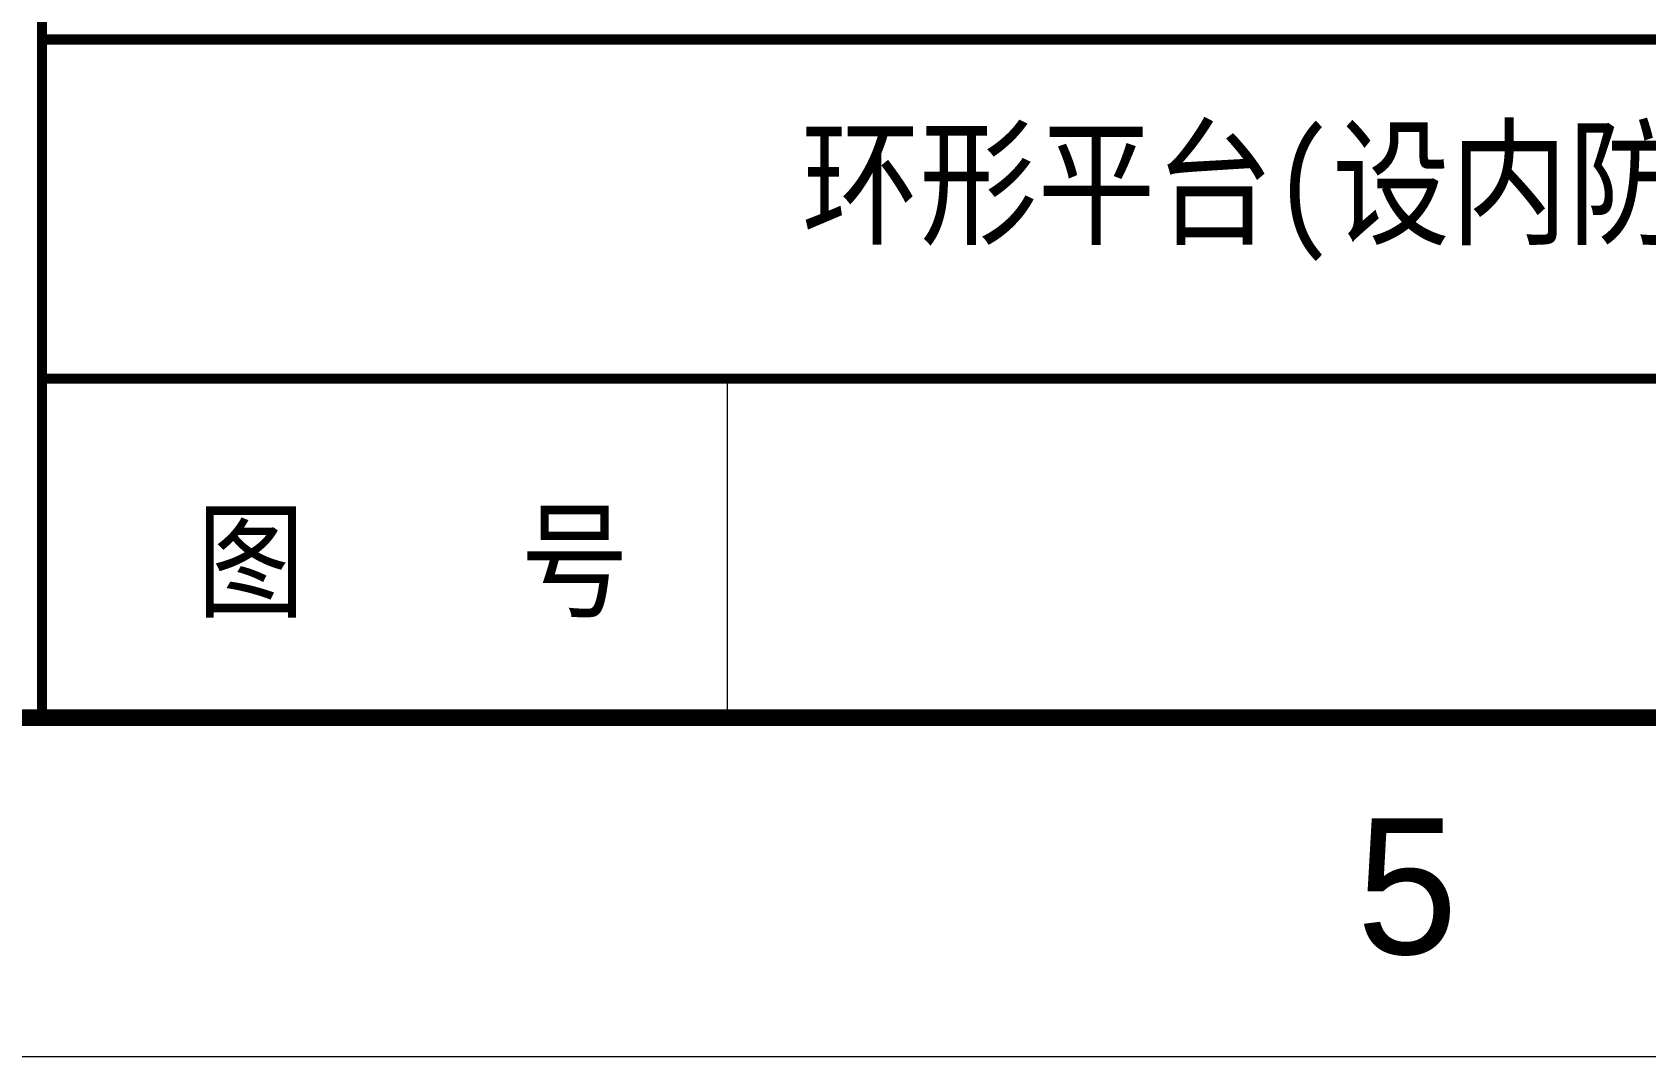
# Model space of a CAD drawing. Extents: x 148 to 221443, y -36682 to 6758.
# Drawn here: x 180319 to 181271, y -23749 to -23145 of the extents above; entities that cross this region are included whole.
import ezdxf
from ezdxf.enums import TextEntityAlignment as Align

# ---------------------------------------------------------------- set-up
doc = ezdxf.new("R2010")
doc.units = 0
doc.header["$LTSCALE"] = 10
doc.header["$MEASUREMENT"] = 0
doc.layers.add('2（细实线）', color=3, linetype='Continuous', lineweight=20)
doc.layers.add('图框层', color=7, linetype='Continuous', lineweight=15)
doc.styles.add('HZ', font='ROMS.SHX', dxfattribs={"width": 0.75, "bigfont": 'GBCBIG.SHX'})
doc.styles.add('tkhz2', font='')
doc.styles.get('tkhz2').set_extended_font_data('SimSun')

# ---------------------------------------------------------------- blocks, each defined once
blk = doc.blocks.new('a2')
at = {"layer": '图框层', "ltscale": 10}
blk.add_lwpolyline([(15311.086, 10126.742), (15905.086, 10126.742), (15905.086, 9706.742), (15311.086, 9706.742)], close=True, dxfattribs=at)
at = {"layer": '图框层', "ltscale": 10, "const_width": 0.5}
blk.add_lwpolyline([(15336.086, 10116.742), (15895.086, 10116.742), (15895.086, 9716.742), (15336.086, 9716.742)], close=True, dxfattribs=at)
at = {"style": 'HZ'}
blk.add_text('5', height=4, dxfattribs=at).set_placement((15755.336, 9711.742), align=Align.MIDDLE)

msp = doc.modelspace()

# ---------------------------------------------------------------- linework, layer by layer
at = {"layer": '图框层'}
msp.add_line((180729.4137, -23549.1325), (180729.4137, -23349.1325), dxfattribs=at)
at = {"layer": '图框层', "const_width": 6}
msp.add_lwpolyline([(180325.1394, -23549.1325), (183925.1394, -23549.1325), (183925.1394, -22869.1325), (180325.1394, -22869.1325)], close=True, dxfattribs=at)
for points in [[(180325.1394, -23149.1325), (183925.1394, -23149.1325)], [(180325.1394, -23349.1325), (183925.1394, -23349.1325)]]:
    msp.add_lwpolyline(points, dxfattribs=at)

# ---------------------------------------------------------------- block references
at = {"layer": '2（细实线）', "xscale": 20, "yscale": 20, "zscale": 20}
msp.add_blockref('a2', (-133976.5876, -217883.9756), dxfattribs=at)

# ---------------------------------------------------------------- texts
at = {"layer": '图框层', "style": 'tkhz2', "width": 0.85}
msp.add_text('图    号', height=55, dxfattribs=at).set_placement((180543.7868, -23484.1092), align=Align.CENTER)
msp.add_attdef('环形平台(设内防护栏杆)及三角支架(DD型)', text='', height=60, dxfattribs=at).set_placement((181433.5808, -23263.7757), align=Align.CENTER)

doc.saveas('drawing.dxf')
